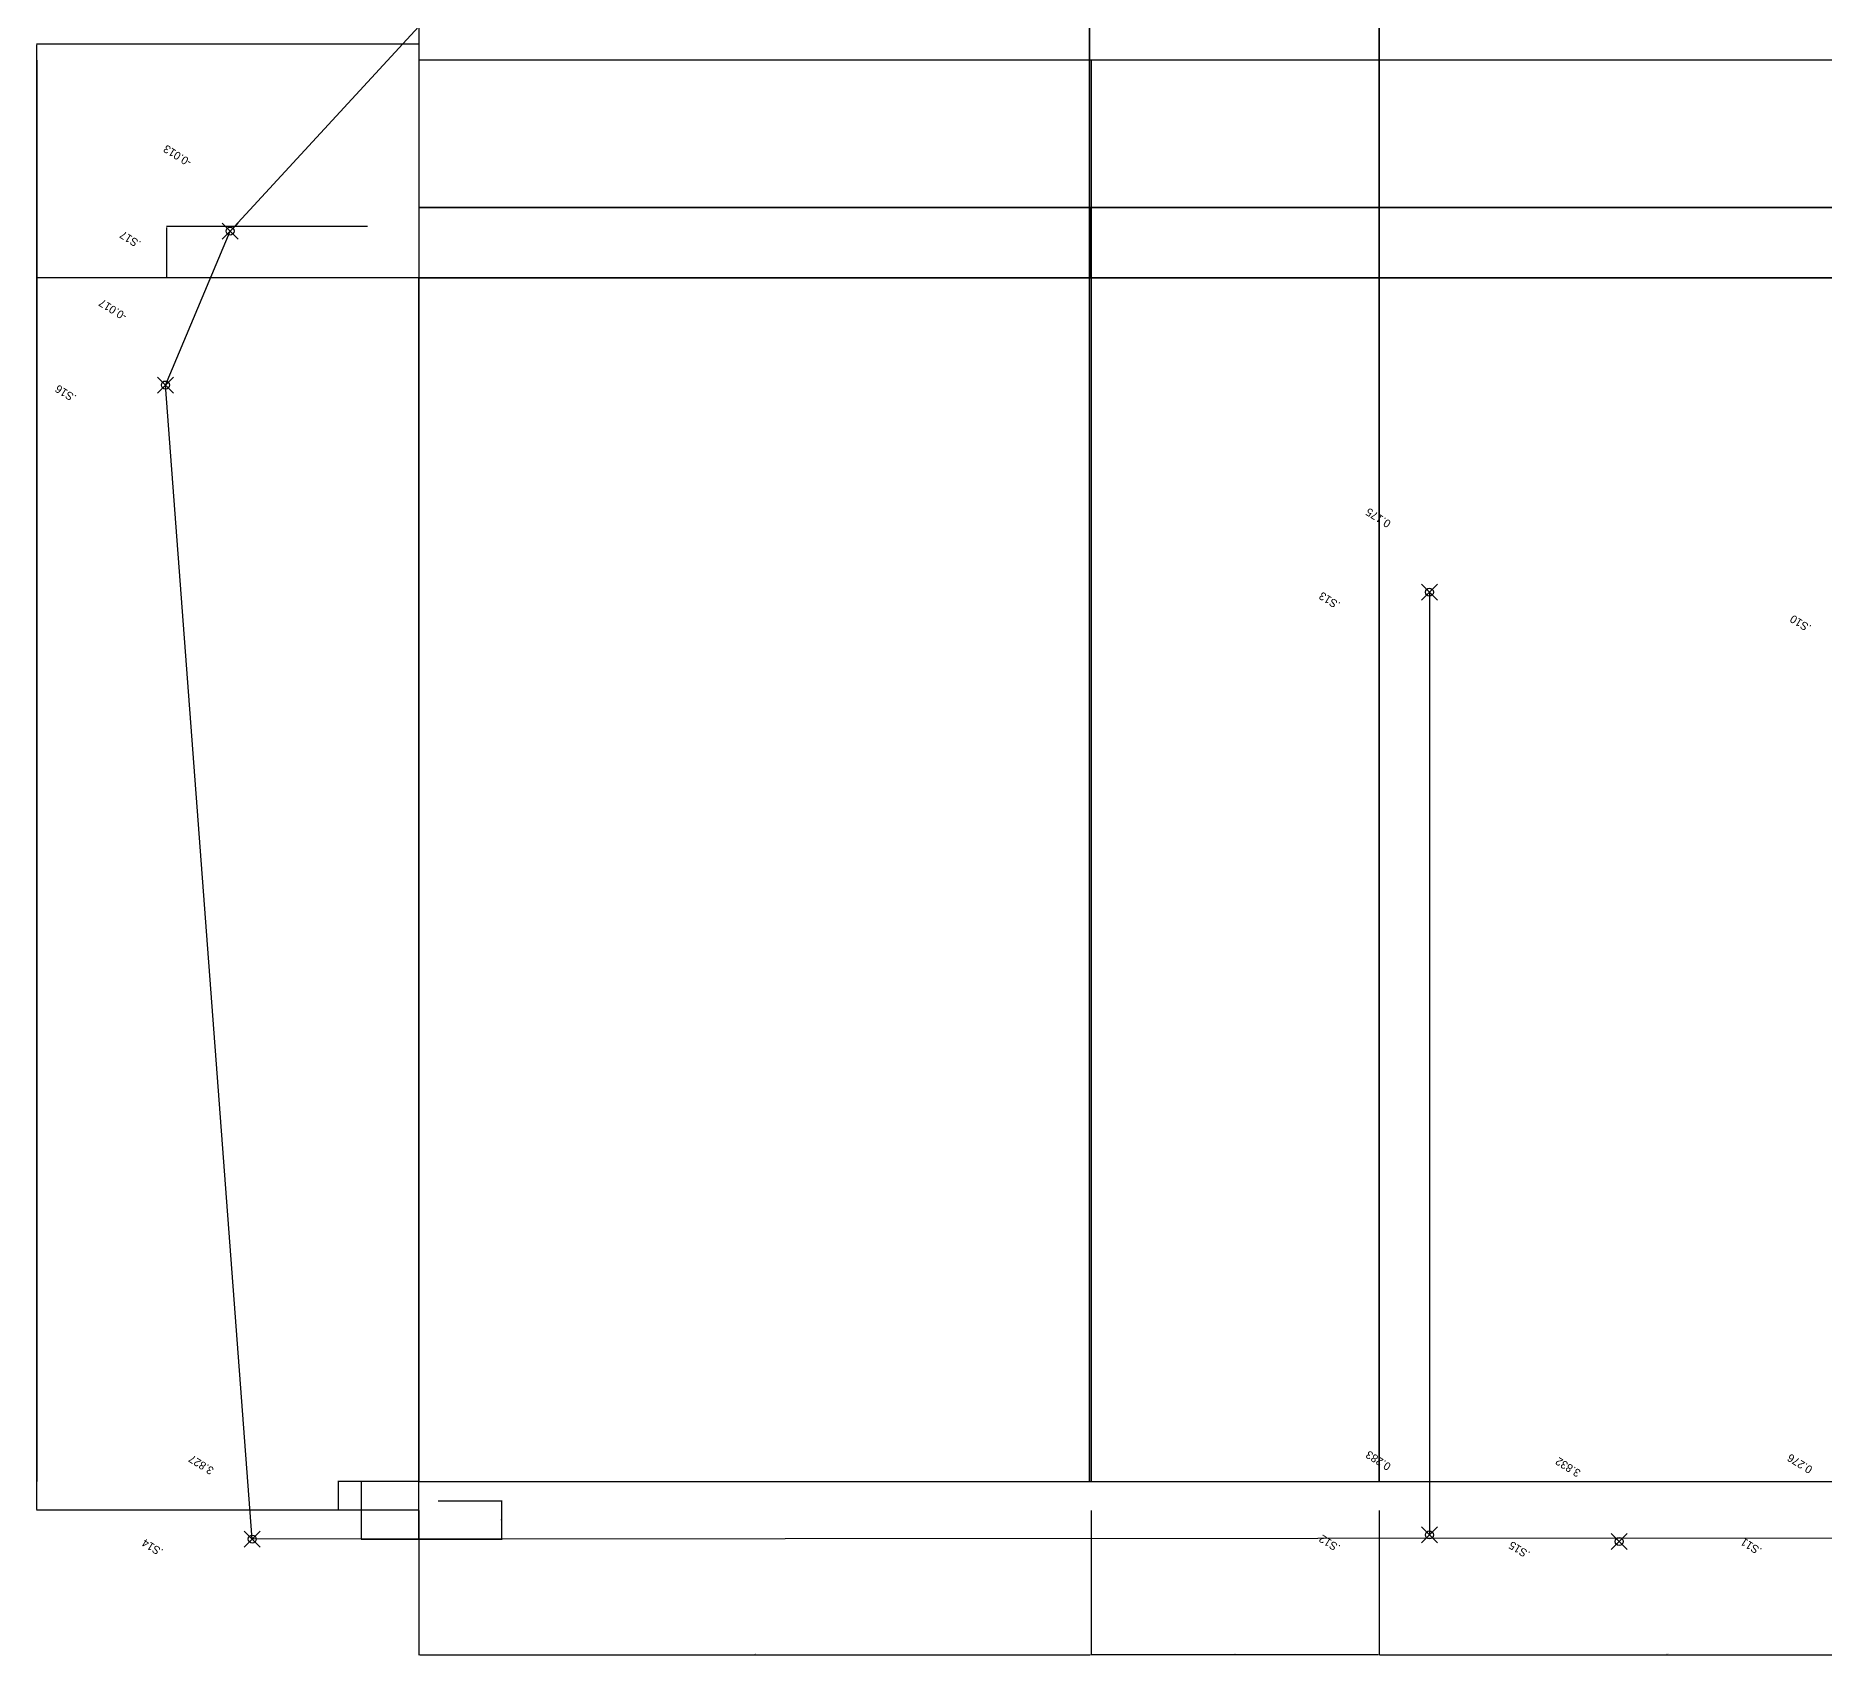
# Model space of a CAD drawing. Header units: millimetres. Extents: x 154 to 13041, y -4302 to 9572.
# Drawn here: x 1803 to 7391, y -453 to 4606 of the extents above; entities that cross this region are included whole.
import ezdxf

# ---------------------------------------------------------------- set-up
doc = ezdxf.new("R2010")
doc.units = ezdxf.units.MM
doc.header["$PDMODE"] = 35
doc.header["$PDSIZE"] = 25
for name, color, linetype in [('Номер', 7, 'Continuous'), ('Отметка', 7, 'Continuous'), ('Пикет', 7, 'Continuous'), ('Стандарт', 252, 'Continuous')]:
    doc.layers.add(name, color=color, linetype=linetype)
doc.dimstyles.new('ISO-25', dxfattribs={"dimtxt": 2.5, "dimasz": 2.5, "dimexe": 1.25, "dimexo": 0.625, "dimtad": 1, "dimtxsty": 'Standard', "dimcen": 2.5, "dimadec": 0, "dimazin": 0, "dimtfac": 1, "dimtmove": 0, "dimatfit": 3, "dimfxl": 1, "dimarcsym": 0})

# ---------------------------------------------------------------- blocks, each defined once
blk = doc.blocks.new('*D110')
at = {"layer": 'Defpoints', "color": 0, "transparency": 16777216}
for p in [(1806.6, 3850), (3000, 3850), (3000, 0)]:
    blk.add_point(p, dxfattribs=at)
at = {"layer": 'Стандарт', "color": 0, "lineweight": -2, "transparency": 16777216}
for p, q in [((2999.4, 3850), (1805.3, 3850)), ((1806.6, 2.5), (1806.6, 3847.5)), ((2999.4, 0), (1805.3, 0))]:
    blk.add_line(p, q, dxfattribs=at)
at = {"layer": 'Стандарт', "color": 0, "transparency": 16777216}
for points in [[(1806.1, 3847.5), (1807, 3847.5), (1806.6, 3850)], [(1806.1, 2.5), (1807, 2.5), (1806.6, 0)]]:
    blk.add_solid(points, dxfattribs=at)
at = {"layer": 'Стандарт', "color": 0, "transparency": 16777216, "insert": (1804.7, 1925), "char_height": 2.5, "attachment_point": 5, "rotation": 90}
blk.add_mtext('3850', dxfattribs=at)
blk = doc.blocks.new('*D111')
at = {"layer": 'Defpoints', "color": 0, "transparency": 16777216}
for p in [(1806.6, 4580), (3000, 4580), (3000, 3850)]:
    blk.add_point(p, dxfattribs=at)
at = {"layer": 'Стандарт', "color": 0, "lineweight": -2, "transparency": 16777216}
for p, q in [((2999.4, 4580), (1805.3, 4580)), ((1806.6, 3852.5), (1806.6, 4577.5)), ((2999.4, 3850), (1805.3, 3850))]:
    blk.add_line(p, q, dxfattribs=at)
at = {"layer": 'Стандарт', "color": 0, "transparency": 16777216}
for points in [[(1806.1, 4577.5), (1807, 4577.5), (1806.6, 4580)], [(1806.1, 3852.5), (1807, 3852.5), (1806.6, 3850)]]:
    blk.add_solid(points, dxfattribs=at)
at = {"layer": 'Стандарт', "color": 0, "transparency": 16777216, "insert": (1804.7, 4215), "char_height": 2.5, "attachment_point": 5, "rotation": 90}
blk.add_mtext('730', dxfattribs=at)
blk = doc.blocks.new('*D112')
at = {"layer": 'Defpoints', "color": 0, "transparency": 16777216}
for p in [(3000, 0), (5100, 0), (5100, -451.6)]:
    blk.add_point(p, dxfattribs=at)
at = {"layer": 'Стандарт', "color": 0, "lineweight": -2, "transparency": 16777216}
for p, q in [((3000, -0.6), (3000, -452.8)), ((5100, -0.6), (5100, -452.8)), ((3002.5, -451.6), (5097.5, -451.6))]:
    blk.add_line(p, q, dxfattribs=at)
at = {"layer": 'Стандарт', "color": 0, "transparency": 16777216}
for points in [[(3002.5, -451.2), (3002.5, -452), (3000, -451.6)], [(5097.5, -451.2), (5097.5, -452), (5100, -451.6)]]:
    blk.add_solid(points, dxfattribs=at)
at = {"layer": 'Стандарт', "color": 0, "transparency": 16777216, "insert": (4050, -449.7), "char_height": 2.5, "attachment_point": 5}
blk.add_mtext('2100', dxfattribs=at)
blk = doc.blocks.new('*D113')
at = {"layer": 'Defpoints', "color": 0, "transparency": 16777216}
for p in [(5100, 0), (6000, 0), (5100, -451.6)]:
    blk.add_point(p, dxfattribs=at)
at = {"layer": 'Стандарт', "color": 0, "lineweight": -2, "transparency": 16777216}
for p, q in [((5100, -0.6), (5100, -452.8)), ((6000, -0.6), (6000, -452.8)), ((5997.5, -451.6), (5102.5, -451.6))]:
    blk.add_line(p, q, dxfattribs=at)
at = {"layer": 'Стандарт', "color": 0, "transparency": 16777216}
for points in [[(5102.5, -451.2), (5102.5, -452), (5100, -451.6)], [(5997.5, -451.2), (5997.5, -452), (6000, -451.6)]]:
    blk.add_solid(points, dxfattribs=at)
at = {"layer": 'Стандарт', "color": 0, "transparency": 16777216, "insert": (5550, -449.7), "char_height": 2.5, "attachment_point": 5}
blk.add_mtext('900', dxfattribs=at)
blk = doc.blocks.new('*D114')
at = {"layer": 'Defpoints', "color": 0, "transparency": 16777216}
for p in [(6000, 0), (7800, 0), (7800, -451.6)]:
    blk.add_point(p, dxfattribs=at)
at = {"layer": 'Стандарт', "color": 0, "lineweight": -2, "transparency": 16777216}
for p, q in [((6000, -0.6), (6000, -452.8)), ((7800, -0.6), (7800, -452.8)), ((6002.5, -451.6), (7797.5, -451.6))]:
    blk.add_line(p, q, dxfattribs=at)
at = {"layer": 'Стандарт', "color": 0, "transparency": 16777216}
for points in [[(6002.5, -451.2), (6002.5, -452), (6000, -451.6)], [(7797.5, -451.2), (7797.5, -452), (7800, -451.6)]]:
    blk.add_solid(points, dxfattribs=at)
at = {"layer": 'Стандарт', "color": 0, "transparency": 16777216, "insert": (6900, -449.7), "char_height": 2.5, "attachment_point": 5}
blk.add_mtext('1800', dxfattribs=at)
blk = doc.blocks.new('*D116')
at = {"layer": 'Defpoints', "color": 0, "transparency": 16777216}
for p in [(2212.8, 4010), (2840, 4010), (2798.1, 3850)]:
    blk.add_point(p, dxfattribs=at)
at = {"layer": 'Стандарт', "color": 0, "lineweight": -2, "transparency": 16777216}
for p, q in [((2839.4, 4010), (2211.6, 4010)), ((2212.8, 3852.5), (2212.8, 4007.5)), ((2797.5, 3850), (2211.6, 3850))]:
    blk.add_line(p, q, dxfattribs=at)
at = {"layer": 'Стандарт', "color": 0, "transparency": 16777216}
for points in [[(2212.4, 4007.5), (2213.2, 4007.5), (2212.8, 4010)], [(2212.4, 3852.5), (2213.2, 3852.5), (2212.8, 3850)]]:
    blk.add_solid(points, dxfattribs=at)
at = {"layer": 'Стандарт', "color": 0, "transparency": 16777216, "insert": (2210.9, 3930), "char_height": 2.5, "attachment_point": 5, "rotation": 90}
blk.add_mtext('160', dxfattribs=at)
blk = doc.blocks.new('*D117')
at = {"layer": 'Defpoints', "color": 0, "transparency": 16777216}
for p in [(2930, 90), (2747.5, 0), (2826.8, 0)]:
    blk.add_point(p, dxfattribs=at)
at = {"layer": 'Стандарт', "color": 0, "lineweight": -2, "transparency": 16777216}
for p, q in [((2929.4, 90), (2746.3, 90)), ((2747.5, 87.5), (2747.5, 2.5)), ((2826.1, 0), (2746.3, 0))]:
    blk.add_line(p, q, dxfattribs=at)
at = {"layer": 'Стандарт', "color": 0, "transparency": 16777216}
for points in [[(2747.1, 87.5), (2748, 87.5), (2747.5, 90)], [(2747.1, 2.5), (2748, 2.5), (2747.5, 0)]]:
    blk.add_solid(points, dxfattribs=at)
at = {"layer": 'Стандарт', "color": 0, "transparency": 16777216, "insert": (2745.7, 45), "char_height": 2.5, "attachment_point": 5, "rotation": 90}
blk.add_mtext('90', dxfattribs=at)
blk = doc.blocks.new('*D118')
at = {"layer": 'Defpoints', "color": 0, "transparency": 16777216}
for p in [(3060, 30), (3259.1, 30), (3000, -90)]:
    blk.add_point(p, dxfattribs=at)
at = {"layer": 'Стандарт', "color": 0, "lineweight": -2, "transparency": 16777216}
for p, q in [((3060.6, 30), (3260.3, 30)), ((3259.1, -87.5), (3259.1, 27.5)), ((3000.6, -90), (3260.3, -90))]:
    blk.add_line(p, q, dxfattribs=at)
at = {"layer": 'Стандарт', "color": 0, "transparency": 16777216}
for points in [[(3258.7, 27.5), (3259.5, 27.5), (3259.1, 30)], [(3258.7, -87.5), (3259.5, -87.5), (3259.1, -90)]]:
    blk.add_solid(points, dxfattribs=at)
at = {"layer": 'Стандарт', "color": 0, "transparency": 16777216, "insert": (3257.2, -30), "char_height": 2.5, "attachment_point": 5, "rotation": 90}
blk.add_mtext('120', dxfattribs=at)

msp = doc.modelspace()

# ---------------------------------------------------------------- linework, layer by layer
at = {"color": 1, "elevation": 4000}
msp.add_lwpolyline([(11113.453, -90), (7474.152, -86.72), (2479.547, -90), (2208.342, 3515.251), (2410.122, 3996.29), (3465.071, 5141.752), (9637.135, 4748.712), (10559.128, 4420.77), (12257.649, 3784.788), (12182.678, 3607.645), (11714.776, 2126.062), (11666.537, 1936.986), (11374.245, 474.451), (11113.453, -90)], dxfattribs=at)
at = {"elevation": 175}
msp.add_lwpolyline([(6157.048, 2868.103), (6157.193, -77.105)], dxfattribs=at)
at = {"layer": 'Пикет', "color": 7}
for p in [(2410.122, 3996.29, -259), (2208.342, 3515.251, -263), (6157.048, 2868.103, -71), (2479.547, -90, 3581), (6157.193, -77.105, 37), (6749.978, -97.549, 3586)]:
    msp.add_point(p, dxfattribs=at)
at = {"layer": 'Стандарт'}
for points in [[(3000, 90), (5095, 90), (5095, 5590), (3000, 5590)], [(5095, 90), (6000, 90), (6000, 5590), (5095, 5590)], [(6000, 90), (7800, 90), (7800, 5590), (6000, 5590)], [(3000, 4070), (13000, 4070), (13000, 4530), (3000, 4530)], [(3000, 3850), (13000, 3850), (13000, 4070), (3000, 4070)], [(3000, 90), (13000, 90), (13000, 3850), (3000, 3850)], [(3000, 90), (2820, 90), (2820, -90), (3000, -90)]]:
    msp.add_lwpolyline(points, close=True, dxfattribs=at)
at = {"layer": 'Стандарт', "extrusion": (-1, 0, 0)}
for points, elevation in [([(-3850, 0), (-4530, 0), (-4530, 2795), (-3850, 2795)], -1806.564), ([(-3850, 0), (-90, 0), (-90, 2835), (-3850, 2835)], -1806.564), ([(-3850, 0), (-90, 0), (-90, 3240), (-3850, 3240)], -3000)]:
    msp.add_lwpolyline(points, close=True, dxfattribs=dict(at, elevation=elevation))
at = {"layer": 'Стандарт', "extrusion": (-1, 0, -1.83697e-16), "elevation": -5100}
msp.add_lwpolyline([(-4530, 2765), (-90, 3240)], dxfattribs=at)
at = {"layer": 'Стандарт'}
for points, elevation in [([(5100, 4070), (3000, 4070), (3000, 3850), (5100, 3850)], 2835), ([(3000, 90), (2820, 90), (2820, -90), (3000, -90)], 3488)]:
    msp.add_lwpolyline(points, close=True, dxfattribs=dict(at, elevation=elevation))

# ---------------------------------------------------------------- texts
at = {"layer": 'Номер', "color": 7}
for s, p in [('.S17            ', (2133.836, 3962.184, -259)), ('.S16            ', (1932.056, 3481.145, -263)), ('.S13            ', (5880.762, 2833.997, -71)), ('.S10            ', (7352.264, 2762.306)), ('.S14            ', (2203.26, -124.106, 3581)), ('.S12            ', (5880.907, -111.211, 37)), ('.S15            ', (6473.692, -131.655, 3586)), ('.S11            ', (7197.866, -120.827, 30))]:
    msp.add_text(s, height=25, rotation=148.088173, dxfattribs=at).set_placement(p)
at = {"layer": 'Отметка', "color": 5}
for s, p in [('-0.013', (2292.42, 4216.843, -259)), ('-0.017', (2090.64, 3735.803, -263)), ('0.175', (6039.346, 3088.656, -71)), ('3.827', (2361.845, 130.553, 3581)), ('0.283', (6039.491, 143.448, 37)), ('0.276', (7356.45, 133.832, 30)), ('3.832', (6632.276, 123.004, 3586))]:
    msp.add_text(s, height=25, rotation=148.088173, dxfattribs=at).set_placement(p)

# ---------------------------------------------------------------- dimensions: what is measured, and where the dimension line sits
at = {"layer": 'Стандарт'}
dim = msp.add_linear_dim(base=(1806.564, 4580), p1=(3000, 3850), p2=(3000, 4580), angle=270, dimstyle='ISO-25', override={"dimtmove": 1}, dxfattribs=at)
dim.commit()
dim.dimension.update_dxf_attribs({"geometry": '*D111', "text_midpoint": (1804.689, 4215)})
for base, p1, p2, angle, picture, middle in [((2212.804, 4010), (2798.13, 3850), (2840, 4010), 90, '*D116', (2210.929, 3930)), ((1806.564, 3850), (3000, 0), (3000, 3850), 270, '*D110', (1804.689, 1925)), ((2747.536, 0), (2930, 90), (2826.764, 0), 90, '*D117', (2745.661, 45)), ((3259.07, 30), (3000, -90), (3060, 30), 90, '*D118', (3257.195, -30))]:
    dim = msp.add_linear_dim(base=base, p1=p1, p2=p2, angle=angle, dimstyle='ISO-25', dxfattribs=at)
    dim.commit()
    dim.dimension.update_dxf_attribs({"geometry": picture, "text_midpoint": middle})
dim = msp.add_aligned_dim(p1=(3000, 0), p2=(5100, 0), distance=-451.584, dimstyle='ISO-25', dxfattribs=at)
dim.commit()
dim.dimension.update_dxf_attribs({"geometry": '*D112', "text_midpoint": (4050, -449.709)})
dim = msp.add_linear_dim(base=(5100, -451.584), p1=(6000, 0), p2=(5100, 0), dimstyle='ISO-25', dxfattribs=at)
dim.commit()
dim.dimension.update_dxf_attribs({"geometry": '*D113', "text_midpoint": (5550, -449.709)})
dim = msp.add_linear_dim(base=(7800, -451.584), p1=(6000, 0), p2=(7800, 0), dimstyle='ISO-25', override={"dimtmove": 1}, dxfattribs=at)
dim.commit()
dim.dimension.update_dxf_attribs({"geometry": '*D114', "text_midpoint": (6900, -449.709)})

doc.saveas('drawing.dxf')
